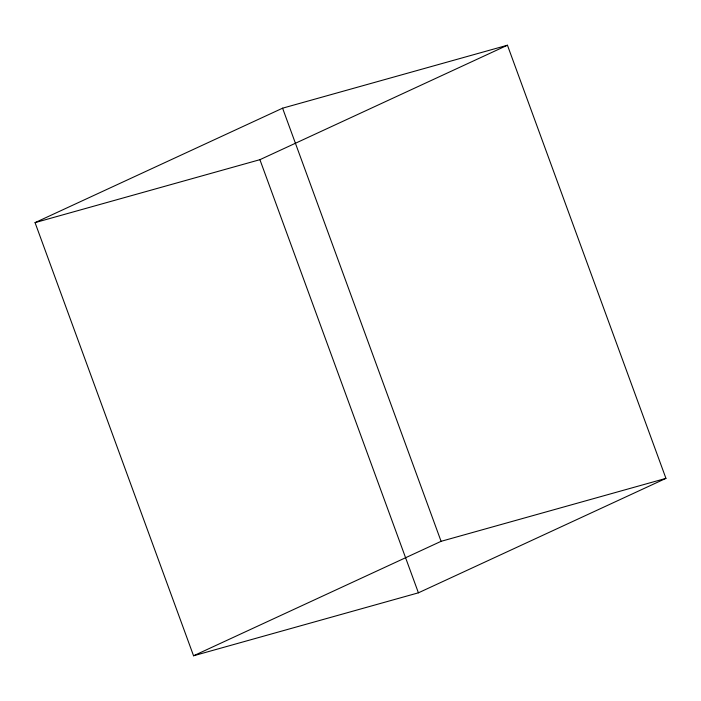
<?xml version="1.0" encoding="UTF-8"?>
<svg xmlns="http://www.w3.org/2000/svg" width="701" height="701" viewBox="0 0 701 701"><rect width="100%" height="100%" fill="white"/><g stroke="black" fill="none" stroke-linecap="round" stroke-linejoin="round"><path stroke-width="1.05" d="M35.05 222.629L282.582 108.182L507.445 45.223L665.95 478.371L418.418 592.818L193.555 655.777L35.05 222.629L259.913 159.679L507.445 45.223M193.555 655.777L441.087 541.321L665.95 478.371M282.582 108.182L441.087 541.321M259.913 159.679L418.418 592.818"/></g></svg>
